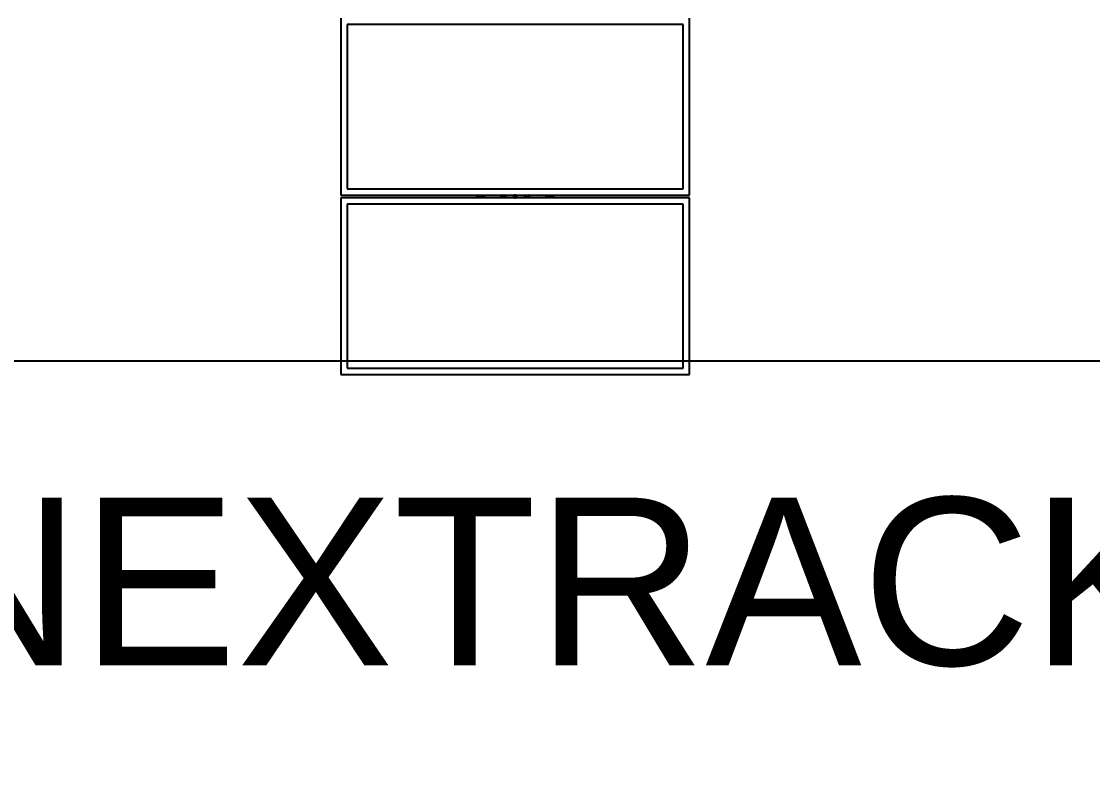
# Model space of a CAD drawing. Header units: feet. Extents: x -21 to 5170, y -254 to 1413.
# Drawn here: x 609.4 to 884.5, y -254 to -57.3 of the extents above; entities that cross this region are included whole.
import ezdxf
from ezdxf import colors
from ezdxf.entities.mleader import LeaderData, LeaderLine
from ezdxf.math import Vec2, Vec3

# ---------------------------------------------------------------- set-up
doc = ezdxf.new("R2010")
doc.units = ezdxf.units.FT
doc.header["$MEASUREMENT"] = 0
doc.layers.add('E-ARRY-TABL', color=9, linetype='Continuous')
doc.layers.add('G-NPLT', color=67, linetype='Continuous', plot=False)
doc.styles.add('NEI-A', font='arial.ttf')

msp = doc.modelspace()

# ---------------------------------------------------------------- linework, layer by layer
at = {"layer": 'E-ARRY-TABL'}
for p, q in [((691.43656, -56.54687), (691.43656, -101.95766)), ((780.97639, -101.95766), (780.97639, -56.54687)), ((693.03876, -58.14906), (693.03876, -100.35546)), ((779.37419, -58.14906), (693.03876, -58.14906)), ((779.37419, -100.35546), (779.37419, -58.14906)), ((693.03876, -100.35546), (779.37419, -100.35546)), ((691.43656, -101.95766), (780.97639, -101.95766)), ((691.43656, -102.69009), (691.43656, -148.10088)), ((780.97639, -102.69009), (691.43656, -102.69009)), ((779.37419, -104.29229), (693.03876, -104.29229)), ((693.03876, -104.29229), (693.03876, -146.49869)), ((726.47886, -102.03729), (727.06491, -101.95766)), ((727.06564, -102.69009), (726.47886, -102.61046)), ((732.66805, -101.96563), (732.67681, -101.95766)), ((733.04274, -101.95766), (733.17131, -102.03227)), ((733.18062, -101.95766), (733.20658, -101.9715)), ((733.33612, -102.68212), (733.32736, -102.69009)), ((739.07921, -101.96343), (739.08559, -101.95766)), ((739.23234, -102.69009), (739.20405, -102.67489)), ((739.36827, -102.69009), (739.23972, -102.61435)), ((739.74253, -102.68432), (739.73614, -102.69009)), ((745.93409, -102.61046), (745.34731, -102.69009)), ((745.34805, -101.95766), (745.93409, -102.03729)), ((779.37419, -146.49869), (779.37419, -104.29229)), ((780.97639, -148.10088), (780.97639, -102.69009)), ((691.43656, -148.10088), (780.97639, -148.10088)), ((693.03876, -146.49869), (779.37419, -146.49869))]:
    msp.add_line(p, q, dxfattribs=at)
for centre, radius in [((733.00209, -102.32388), 0.33715), ((733.00209, -102.32388), 0.24051), ((733.00209, -102.32388), 0.22889), ((739.41087, -102.32388), 0.33715), ((739.41087, -102.32388), 0.24051), ((739.41087, -102.32388), 0.22889)]:
    msp.add_circle(centre, radius, dxfattribs=at)
for centre, radius, start, end in [((733.00209, -102.32388), 0.48981, 132.9975613, 228.3883683), ((733.00209, -102.32388), 0.40742, 115.9892336, 244.0107664), ((733.00209, -102.32388), 0.40742, 295.9892336, 59.8725613), ((733.00209, -102.32388), 0.48981, 312.9975613, 48.3883881), ((739.41087, -102.32388), 0.48981, 132.6184959, 228.3883683), ((739.41087, -102.32388), 0.40742, 115.9892336, 239.4934959), ((739.41087, -102.32388), 0.40742, 295.9892336, 64.0107664), ((739.41087, -102.32388), 0.48981, 312.6184959, 48.3883881)]:
    msp.add_arc(centre, radius, start, end, dxfattribs=at)
for points, knots in [([(726.47886, -101.95766), (726.47886, -101.96613), (726.47886, -102.00781), (726.47886, -102.02421), (726.47886, -102.03729)], [0, 0, 0, 0, 0.203251759, 1, 1, 1, 1]), ([(726.47886, -102.03729), (726.47886, -102.05222), (726.47886, -102.08038), (726.47886, -102.11237), (726.47886, -102.1386), (726.47886, -102.18205), (726.47886, -102.22096), (726.47886, -102.24329), (726.47886, -102.24564)], [0, 0, 0, 0, 0.336781761, 0.635414469, 0.762435252, 0.874639399, 0.986817621, 1, 1, 1, 1]), ([(728.31681, -102.14834), (728.01073, -102.16872), (727.39861, -102.20946), (726.78543, -102.23358), (726.47886, -102.24564)], [0, 0, 0, 0, 0.500050032, 1, 1, 1, 1]), ([(726.47886, -102.35368), (726.47886, -102.35045), (726.47886, -102.3459), (726.47886, -102.33868), (726.47886, -102.33421), (726.47886, -102.33059), (726.47886, -102.32914), (726.47886, -102.32624), (726.47886, -102.32147), (726.47886, -102.31483), (726.47886, -102.30626), (726.47886, -102.29269), (726.47886, -102.27217), (726.47886, -102.25535), (726.47886, -102.24564)], [0, 0, 0, 0, 0.088792677, 0.125266565, 0.198196576, 0.211434953, 0.224673296, 0.237911626, 0.290864967, 0.355531486, 0.42020743, 0.526263413, 0.726625991, 1, 1, 1, 1]), ([(728.31659, -102.40231), (728.01043, -102.39158), (727.39814, -102.37011), (726.78527, -102.35915), (726.47886, -102.35368)], [0, 0, 0, 0, 0.500036901, 1, 1, 1, 1]), ([(726.47886, -102.61046), (726.47886, -102.60542), (726.47886, -102.57591), (726.47886, -102.54941), (726.47886, -102.50372), (726.47886, -102.4618), (726.47886, -102.41058), (726.47886, -102.37281), (726.47886, -102.35368)], [0, 0, 0, 0, 0.104408076, 0.610092505, 0.713229006, 0.816381409, 0.906958044, 1, 1, 1, 1]), ([(726.47886, -102.61046), (726.47886, -102.62418), (726.47886, -102.64073), (726.47886, -102.68289), (726.47886, -102.69009)], [0, 0, 0, 0, 0.829245833, 1, 1, 1, 1]), ([(728.31659, -102.40231), (728.3167, -102.43085), (728.31693, -102.49225), (728.31664, -102.5781), (728.31589, -102.64856), (728.31504, -102.67767), (728.31468, -102.69009)], [0, 0, 0, 0, 0.237682332, 0.511297981, 0.791460281, 1, 1, 1, 1]), ([(728.31469, -101.95766), (728.31504, -101.97016), (728.31584, -101.99845), (728.31661, -102.06369), (728.31674, -102.12025), (728.31681, -102.14834)], [0, 0, 0, 0, 0.284877006, 0.644722971, 1, 1, 1, 1]), ([(728.31681, -102.14834), (728.31673, -102.18765), (728.31664, -102.23465), (728.31635, -102.29003), (728.3163, -102.31494), (728.31629, -102.33601), (728.31636, -102.35129), (728.31636, -102.36225), (728.31645, -102.37827), (728.31654, -102.39323), (728.31659, -102.40231)], [0, 0, 0, 0, 0.473900563, 0.566584192, 0.646097342, 0.765289978, 0.812851893, 0.824688911, 0.893504587, 1, 1, 1, 1]), ([(732.66451, -102.51778), (732.66458, -102.48617), (732.66472, -102.42236), (732.66487, -102.3564), (732.66494, -102.32313)], [0, 0, 0, 0, 0.495457963, 1, 1, 1, 1]), ([(732.83286, -102.61548), (732.78871, -102.58985), (732.7317, -102.55677), (732.67687, -102.52495), (732.66451, -102.51778)], [0, 0, 0, 0, 0.774619327, 1, 1, 1, 1]), ([(732.66494, -102.32313), (732.66495, -102.31851), (732.6651, -102.25278), (732.66524, -102.18836), (732.66537, -102.12847)], [0, 0, 0, 0, 0.070220322, 1, 1, 1, 1]), ([(732.66537, -102.12847), (732.69278, -102.11273), (732.74811, -102.08095), (732.80531, -102.0481), (732.83416, -102.03152)], [0, 0, 0, 0, 0.495457963, 1, 1, 1, 1]), ([(732.96144, -102.69009), (732.93258, -102.67334), (732.89021, -102.64876), (732.84673, -102.62352), (732.83286, -102.61548)], [0, 0, 0, 0, 0.681174188, 1, 1, 1, 1]), ([(732.83416, -102.03152), (732.83817, -102.02922), (732.88158, -102.00428), (732.92413, -101.97985), (732.96276, -101.95766)], [0, 0, 0, 0, 0.09219659, 1, 1, 1, 1]), ([(733.17001, -102.61623), (733.16601, -102.61853), (733.12259, -102.64347), (733.08004, -102.66791), (733.04142, -102.69009)], [0, 0, 0, 0, 0.09219659, 1, 1, 1, 1]), ([(733.3388, -102.51928), (733.31139, -102.53502), (733.25606, -102.5668), (733.19887, -102.59965), (733.17001, -102.61623)], [0, 0, 0, 0, 0.495457963, 1, 1, 1, 1]), ([(733.17131, -102.03227), (733.18516, -102.04031), (733.24214, -102.07337), (733.29765, -102.10559), (733.33967, -102.12997)], [0, 0, 0, 0, 0.243165711, 1, 1, 1, 1]), ([(733.33923, -102.32463), (733.33922, -102.32924), (733.33908, -102.39497), (733.33893, -102.45939), (733.3388, -102.51928)], [0, 0, 0, 0, 0.070220322, 1, 1, 1, 1]), ([(733.33967, -102.12997), (733.3396, -102.16159), (733.33945, -102.22539), (733.33931, -102.29135), (733.33923, -102.32463)], [0, 0, 0, 0, 0.495457963, 1, 1, 1, 1]), ([(733.56953, -101.95766), (733.56975, -101.98621), (733.5716, -102.23034), (733.57027, -102.4745), (733.5691, -102.69009)], [0, 0, 0, 0, 0.116959652, 1, 1, 1, 1]), ([(733.7978, -102.69009), (733.79862, -102.47403), (733.79954, -102.22988), (733.79807, -101.98574), (733.7979, -101.95766)], [0, 0, 0, 0, 0.88496735, 1, 1, 1, 1]), ([(736.13535, -101.95766), (736.11578, -101.9599), (736.05271, -101.96713), (735.95766, -102.02251), (735.86635, -102.11587), (735.81334, -102.23581), (735.80502, -102.36513), (735.84196, -102.48962), (735.91979, -102.59385), (736.01958, -102.66636), (736.09556, -102.68292), (736.12849, -102.69009)], [0, 0, 0, 0, 0.055467135, 0.178740105, 0.301068238, 0.422074784, 0.541486052, 0.660550552, 0.781493861, 0.905315943, 1, 1, 1, 1]), ([(736.4382, -102.27164), (736.44155, -102.2981), (736.44724, -102.34291), (736.42984, -102.41323), (736.3944, -102.47655), (736.33358, -102.52981), (736.25877, -102.56019), (736.17772, -102.56425), (736.09973, -102.54117), (736.03404, -102.49373), (735.98781, -102.42758), (735.96582, -102.34975), (735.97073, -102.26875), (735.99184, -102.21869), (736.02041, -102.17384), (736.05667, -102.13376), (736.12746, -102.09513), (736.20735, -102.08181), (736.28758, -102.09571), (736.35801, -102.13544), (736.41306, -102.19561), (736.42984, -102.24635), (736.4382, -102.27164)], [0, 0, 0, 0, 0.05318276, 0.090051856, 0.143930989, 0.197508132, 0.250693831, 0.303997406, 0.357752004, 0.411588514, 0.465007081, 0.518157859, 0.571608056, 0.625348022, 0.625461196, 0.679189914, 0.732471661, 0.785668797, 0.839276455, 0.893156273, 0.946740624, 1, 1, 1, 1]), ([(736.60016, -102.36659), (736.60085, -102.32419), (736.60224, -102.2391), (736.54818, -102.11922), (736.45881, -102.02492), (736.36256, -101.96789), (736.29774, -101.96015), (736.27686, -101.95766)], [0, 0, 0, 0, 0.218328363, 0.43818827, 0.662256444, 0.89122321, 1, 1, 1, 1]), ([(736.29863, -102.69009), (736.33846, -102.6777), (736.42004, -102.65232), (736.51859, -102.56681), (736.58087, -102.46654), (736.59461, -102.39538), (736.60016, -102.36659)], [0, 0, 0, 0, 0.263744587, 0.540159175, 0.814036973, 1, 1, 1, 1]), ([(738.61501, -101.95766), (738.61433, -102.17697), (738.61358, -102.42112), (738.61485, -102.66526), (738.61498, -102.69009)], [0, 0, 0, 0, 0.898277382, 1, 1, 1, 1]), ([(738.84341, -102.69009), (738.84321, -102.66476), (738.84133, -102.42063), (738.84267, -102.17648), (738.84387, -101.95766)], [0, 0, 0, 0, 0.10376783, 1, 1, 1, 1]), ([(739.07201, -102.51554), (739.07229, -102.48393), (739.07286, -102.42013), (739.07344, -102.35417), (739.07373, -102.3209)], [0, 0, 0, 0, 0.495457963, 1, 1, 1, 1]), ([(739.23972, -102.61435), (739.22592, -102.60622), (739.16917, -102.57278), (739.11387, -102.5402), (739.07201, -102.51554)], [0, 0, 0, 0, 0.243165711, 1, 1, 1, 1]), ([(739.07373, -102.3209), (739.07377, -102.31628), (739.07435, -102.25055), (739.07492, -102.18614), (739.07545, -102.12625)], [0, 0, 0, 0, 0.070220322, 1, 1, 1, 1]), ([(739.07545, -102.12625), (739.10297, -102.11069), (739.15851, -102.07927), (739.21592, -102.0468), (739.24488, -102.03042)], [0, 0, 0, 0, 0.495457963, 1, 1, 1, 1]), ([(739.24488, -102.03042), (739.2489, -102.02815), (739.29233, -102.00358), (739.33489, -101.97951), (739.37352, -101.95766)], [0, 0, 0, 0, 0.092516545, 1, 1, 1, 1]), ([(739.57685, -102.61733), (739.57284, -102.61961), (739.5294, -102.64417), (739.48684, -102.66825), (739.44822, -102.69009)], [0, 0, 0, 0, 0.092516545, 1, 1, 1, 1]), ([(739.45347, -101.95766), (739.48237, -101.97469), (739.52473, -101.99965), (739.56821, -102.02526), (739.58202, -102.0334)], [0, 0, 0, 0, 0.682346465, 1, 1, 1, 1]), ([(739.74628, -102.5215), (739.71877, -102.53706), (739.66323, -102.56848), (739.60582, -102.60095), (739.57685, -102.61733)], [0, 0, 0, 0, 0.495457963, 1, 1, 1, 1]), ([(739.58202, -102.0334), (739.626, -102.05932), (739.68279, -102.09277), (739.73741, -102.12496), (739.74972, -102.13221)], [0, 0, 0, 0, 0.774619327, 1, 1, 1, 1]), ([(739.748, -102.32686), (739.74796, -102.33147), (739.74738, -102.3972), (739.74681, -102.46161), (739.74628, -102.5215)], [0, 0, 0, 0, 0.070220322, 1, 1, 1, 1]), ([(739.74972, -102.13221), (739.74944, -102.16382), (739.74888, -102.22762), (739.7483, -102.29358), (739.748, -102.32686)], [0, 0, 0, 0, 0.495457963, 1, 1, 1, 1]), ([(744.09636, -102.40231), (744.09624, -102.43534), (744.09599, -102.50647), (744.09649, -102.60093), (744.09733, -102.66496), (744.09814, -102.68507), (744.09834, -102.69009)], [0, 0, 0, 0, 0.272878633, 0.587618909, 0.897093641, 1, 1, 1, 1]), ([(744.09835, -101.95766), (744.09815, -101.96269), (744.09735, -101.98284), (744.09645, -102.0461), (744.09625, -102.11407), (744.09614, -102.14834)], [0, 0, 0, 0, 0.141530855, 0.567144679, 1, 1, 1, 1]), ([(744.09614, -102.14834), (744.09622, -102.18765), (744.09632, -102.23465), (744.0966, -102.29003), (744.09665, -102.31494), (744.09666, -102.33601), (744.0966, -102.35129), (744.09659, -102.36225), (744.09651, -102.37827), (744.09642, -102.39323), (744.09636, -102.40231)], [0, 0, 0, 0, 0.473900563, 0.566584192, 0.646097342, 0.765289978, 0.812851893, 0.824688911, 0.893504587, 1, 1, 1, 1]), ([(744.09614, -102.14834), (744.40223, -102.16872), (745.01434, -102.20946), (745.62753, -102.23358), (745.93409, -102.24564)], [0, 0, 0, 0, 0.500050032, 1, 1, 1, 1]), ([(744.09636, -102.40231), (744.40253, -102.39158), (745.01481, -102.37011), (745.62768, -102.35915), (745.93409, -102.35368)], [0, 0, 0, 0, 0.500036901, 1, 1, 1, 1]), ([(745.93409, -102.03729), (745.93409, -102.02357), (745.93409, -102.00702), (745.93409, -101.96486), (745.93409, -101.95766)], [0, 0, 0, 0, 0.829245833, 1, 1, 1, 1]), ([(745.93409, -102.03729), (745.93409, -102.05235), (745.93409, -102.08217), (745.93409, -102.11116), (745.93409, -102.14576), (745.93409, -102.1918), (745.93409, -102.22845), (745.93409, -102.24564)], [0, 0, 0, 0, 0.332265312, 0.657491515, 0.788304514, 0.900705037, 1, 1, 1, 1]), ([(745.93409, -102.24564), (745.93409, -102.25896), (745.93409, -102.27743), (745.93409, -102.29776), (745.93409, -102.30576), (745.93409, -102.31373), (745.93409, -102.32105), (745.93409, -102.32769), (745.93409, -102.32936), (745.93409, -102.33168), (745.93409, -102.33467), (745.93409, -102.33999), (745.93409, -102.34633), (745.93409, -102.35133), (745.93409, -102.35368)], [0, 0, 0, 0, 0.378460386, 0.525059812, 0.561520365, 0.597982148, 0.743875857, 0.762193155, 0.780422606, 0.789537342, 0.825996993, 0.862456604, 0.935401836, 1, 1, 1, 1]), ([(745.93409, -102.35368), (745.93409, -102.37238), (745.93409, -102.4123), (745.93409, -102.46524), (745.93409, -102.50869), (745.93409, -102.53565), (745.93409, -102.56738), (745.93409, -102.59571), (745.93409, -102.61046)], [0, 0, 0, 0, 0.090987099, 0.194222261, 0.297480686, 0.412851507, 0.694273649, 1, 1, 1, 1]), ([(745.93409, -102.69009), (745.93409, -102.68162), (745.93409, -102.63994), (745.93409, -102.62354), (745.93409, -102.61046)], [0, 0, 0, 0, 0.203251759, 1, 1, 1, 1])]:
    msp.add_open_spline(points, degree=3, knots=knots, dxfattribs=at)
at = {"layer": 'G-NPLT'}
msp.add_lwpolyline([(487.24383, 315.58045), (1135.42565, 315.58045), (1135.42565, -144.6313), (487.24383, -144.6313)], close=True, dxfattribs=at)

# ---------------------------------------------------------------- next in the draw order: leaders
ml = msp.add_multileader_mtext('Standard', dxfattribs=at)
ml.set_content('\\A1;NEXTRACKER', color=256, style='NEI-A')
ml.set_leader_properties()
ml.build(insert=Vec2(0, 0))
ml.multileader.update_dxf_attribs({"dogleg_length": 0.89968, "arrow_head_size": 64.60241})
ctx = ml.context
ctx.base_point, ctx.char_height, ctx.arrow_head_size, ctx.landing_gap_size, ctx.plane_origin = Vec3(548.11818, -201.63335), 43.068273, 64.60241, 33.07065, Vec3(16248.8215, -11812.68326)
notes = []
notes.append((ctx, [(0, (0, 0, 0), (0, 0), (1, 0), 1, [])]))
ctx.mtext.insert, ctx.mtext.width, ctx.mtext.flow_direction = Vec3(581.18883, -179.73199), 410.8719117, 5
ctx.mtext.has_bg_fill, ctx.mtext.bg_color, ctx.mtext.bg_scale_factor, ctx.mtext.bg_transparency, ctx.mtext.use_window_bg_color = 1, -1073741824, 1.5, 0, 1
for ctx, leaders in notes:
    for number, flags, end, landing, length, lines in leaders:
        leader = LeaderData()
        leader.index, (leader.has_last_leader_line, leader.has_dogleg_vector, leader.attachment_direction) = number, flags
        leader.last_leader_point, leader.dogleg_vector, leader.dogleg_length = Vec3(end), Vec3(landing), length
        for number, points, colour, breaks in lines:
            line = LeaderLine()
            line.index, line.vertices, line.color, line.breaks = number, Vec3.list(points), colors.encode_raw_color(colour), breaks
            leader.lines.append(line)
        ctx.leaders.append(leader)

# ---------------------------------------------------------------- next in the draw order: leaders
ml = msp.add_multileader_mtext('Standard', dxfattribs=at)
ml.set_content('\\A1;ATI', color=256, style='NEI-A')
ml.set_leader_properties()
ml.build(insert=Vec2(0, 0))
ml.multileader.update_dxf_attribs({"dogleg_length": 0.89968, "arrow_head_size": 64.60241})
ctx = ml.context
ctx.base_point, ctx.char_height, ctx.arrow_head_size, ctx.landing_gap_size, ctx.plane_origin = Vec3(2046.95625, -210.91911), 43.068273, 64.60241, 33.07065, Vec3(17655.77939, -11807.0407)
notes = []
notes.append((ctx, [(0, (0, 0, 0), (0, 0), (1, 0), 1, [])]))
ctx.mtext.insert, ctx.mtext.width, ctx.mtext.flow_direction = Vec3(2080.0269, -189.38498), 97.1085959, 5
ctx.mtext.has_bg_fill, ctx.mtext.bg_color, ctx.mtext.bg_scale_factor, ctx.mtext.bg_transparency, ctx.mtext.use_window_bg_color = 1, -1073741824, 1.5, 0, 1
for ctx, leaders in notes:
    for number, flags, end, landing, length, lines in leaders:
        leader = LeaderData()
        leader.index, (leader.has_last_leader_line, leader.has_dogleg_vector, leader.attachment_direction) = number, flags
        leader.last_leader_point, leader.dogleg_vector, leader.dogleg_length = Vec3(end), Vec3(landing), length
        for number, points, colour, breaks in lines:
            line = LeaderLine()
            line.index, line.vertices, line.color, line.breaks = number, Vec3.list(points), colors.encode_raw_color(colour), breaks
            leader.lines.append(line)
        ctx.leaders.append(leader)

# ---------------------------------------------------------------- next in the draw order: leaders
ml = msp.add_multileader_mtext('Standard', dxfattribs=at)
ml.set_content('\\A1;GAMECHANGE', color=256, style='NEI-A')
ml.set_leader_properties()
ml.build(insert=Vec2(0, 0))
ml.multileader.update_dxf_attribs({"dogleg_length": 0.89968, "arrow_head_size": 64.60241})
ctx = ml.context
ctx.base_point, ctx.char_height, ctx.arrow_head_size, ctx.landing_gap_size, ctx.plane_origin = Vec3(3193.50933, -201.22638), 43.068273, 64.60241, 33.07065, Vec3(19000.63376, -11807.0407)
notes = []
notes.append((ctx, [(0, (0, 0, 0), (0, 0), (1, 0), 1, [])]))
ctx.mtext.insert, ctx.mtext.width, ctx.mtext.flow_direction = Vec3(3226.57997, -179.32502), 410.8719117, 5
ctx.mtext.has_bg_fill, ctx.mtext.bg_color, ctx.mtext.bg_scale_factor, ctx.mtext.bg_transparency, ctx.mtext.use_window_bg_color = 1, -1073741824, 1.5, 0, 1
for ctx, leaders in notes:
    for number, flags, end, landing, length, lines in leaders:
        leader = LeaderData()
        leader.index, (leader.has_last_leader_line, leader.has_dogleg_vector, leader.attachment_direction) = number, flags
        leader.last_leader_point, leader.dogleg_vector, leader.dogleg_length = Vec3(end), Vec3(landing), length
        for number, points, colour, breaks in lines:
            line = LeaderLine()
            line.index, line.vertices, line.color, line.breaks = number, Vec3.list(points), colors.encode_raw_color(colour), breaks
            leader.lines.append(line)
        ctx.leaders.append(leader)

# ---------------------------------------------------------------- next in the draw order: leaders
ml = msp.add_multileader_mtext('Standard', dxfattribs=at)
ml.set_content('\\A1;FTC', color=256, style='NEI-A')
ml.set_leader_properties()
ml.build(insert=Vec2(0, 0))
ml.multileader.update_dxf_attribs({"dogleg_length": 0.89968, "arrow_head_size": 64.60241})
ctx = ml.context
ctx.base_point, ctx.char_height, ctx.arrow_head_size, ctx.landing_gap_size, ctx.plane_origin = Vec3(4694.02381, -210.43336), 43.068273, 64.60241, 33.07065, Vec3(20345.48813, -11807.0407)
notes = []
notes.append((ctx, [(0, (0, 0, 0), (0, 0), (1, 0), 1, [])]))
ctx.mtext.insert, ctx.mtext.width, ctx.mtext.flow_direction = Vec3(4727.09445, -188.532), 126.6975761, 5
ctx.mtext.has_bg_fill, ctx.mtext.bg_color, ctx.mtext.bg_scale_factor, ctx.mtext.bg_transparency, ctx.mtext.use_window_bg_color = 1, -1073741824, 1.5, 0, 1
for ctx, leaders in notes:
    for number, flags, end, landing, length, lines in leaders:
        leader = LeaderData()
        leader.index, (leader.has_last_leader_line, leader.has_dogleg_vector, leader.attachment_direction) = number, flags
        leader.last_leader_point, leader.dogleg_vector, leader.dogleg_length = Vec3(end), Vec3(landing), length
        for number, points, colour, breaks in lines:
            line = LeaderLine()
            line.index, line.vertices, line.color, line.breaks = number, Vec3.list(points), colors.encode_raw_color(colour), breaks
            leader.lines.append(line)
        ctx.leaders.append(leader)

doc.saveas('drawing.dxf')
